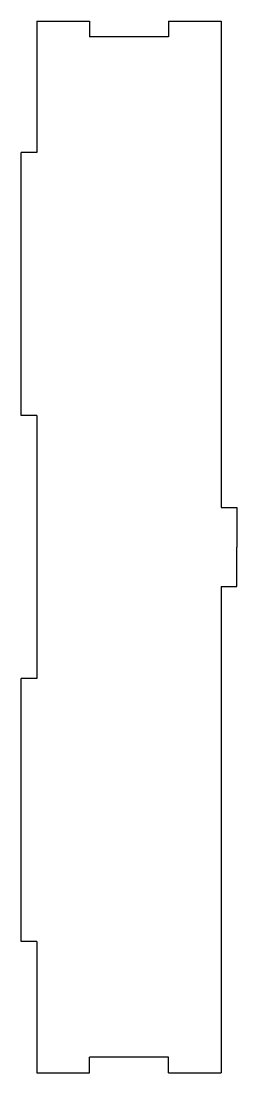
# Model space of a CAD drawing. Extents: x 0 to 41, y -100 to 100.
import ezdxf

# ---------------------------------------------------------------- set-up
doc = ezdxf.new("R2010")
doc.units = 0
doc.layers.add('VISIBLE', color=7, linetype='CONTINUOUS')

msp = doc.modelspace()

# ---------------------------------------------------------------- linework, layer by layer
at = {"layer": 'VISIBLE'}
for p, q in [((3, 100), (13, 100)), ((3, 100), (3, 75)), ((13, 100), (13, 97)), ((28, 100), (28, 97)), ((28, 100), (38, 100)), ((38, 100), (38, 7.5)), ((28, 97), (13, 97)), ((3, 75), (0, 75)), ((0, 25), (0, 75)), ((3, 25), (0, 25)), ((3, 25), (3, -25)), ((38, 7.5), (41, 7.5)), ((41, 7.5), (41, 0)), ((41, -7.5), (41, 0)), ((38, -7.5), (38, -100)), ((38, -7.5), (41, -7.5)), ((3, -25), (0, -25)), ((0, -75), (0, -25)), ((3, -75), (0, -75)), ((3, -75), (3, -100)), ((13, -100), (13, -97)), ((28, -97), (13, -97)), ((28, -100), (28, -97)), ((3, -100), (13, -100)), ((28, -100), (38, -100))]:
    msp.add_line(p, q, dxfattribs=at)

doc.saveas('drawing.dxf')
